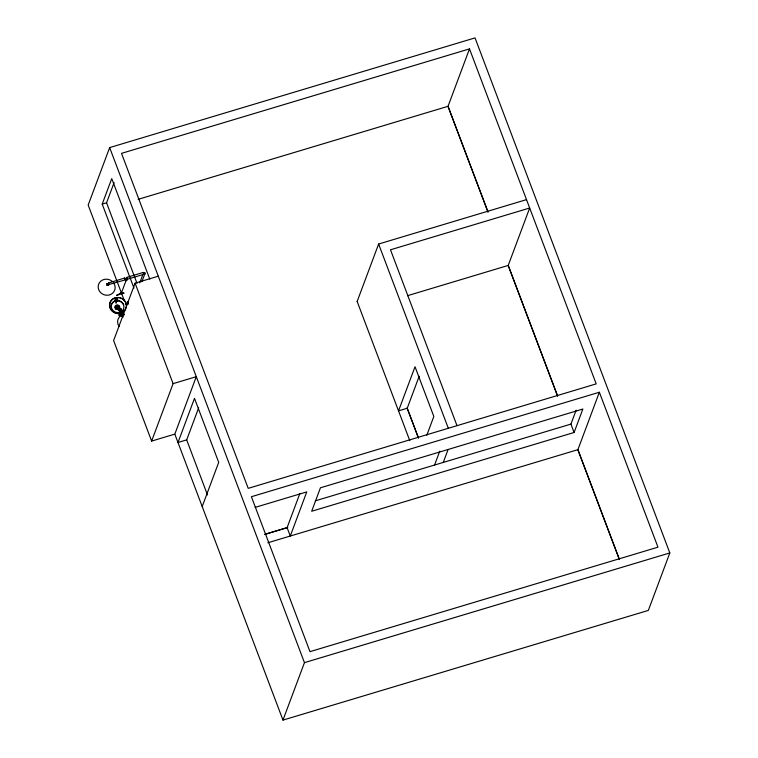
<?xml version="1.0" encoding="UTF-8"?>
<svg xmlns="http://www.w3.org/2000/svg" width="758" height="758" viewBox="0 0 758 758"><rect width="100%" height="100%" fill="white"/><g stroke="black" fill="none" stroke-linecap="round" stroke-linejoin="round"><path stroke-width="1.14" d="M119.376 310.164L119.792 310.941L120.55 310.695M122.133 315.688L122.919 315.878L122.114 315.792M119.65 310.477L120.541 310.581A1.27 1.042 3.3 0 0 120.92 308.79A1.27 1.042 3.3 0 0 118.854 309.207A1.27 1.042 3.3 0 0 120.228 310.572L120.55 310.505M126.823 280.28L125.601 280.668M115.548 300.215L116.04 299.543M115.889 299.609L115.936 300.661M117.282 300.301L117.187 299.637M127.59 304.583L127.467 301.466L128.396 303.617M108.385 283.056L124.757 277.987L125.316 279.067L125.335 279.854L108.801 284.544M109.076 284.695L108.517 282.886M117.045 295.544L116.524 295.393L123.933 293.109M120.825 314.096L120.892 315.593L120.389 315.328M127.107 278.593C128.149 280.545 127.022 276.064 126.908 277.873M120.759 315.034L121.185 315.413A8.575 7.987 20.5 0 0 119.12 326.518M125.885 281L121.659 292.294L116.609 295.563L116.978 295.25M121.659 315.527C123.961 313.367 120.702 315.754 122.351 315.12M119.338 310.458L118.712 310.638L120.314 310.363M119.262 309.112L119.944 310.335L120.939 309.51M174.89 434.334L282.971 720.1L648.346 610.408L669.826 552.942L475.029 37.9L109.654 147.592L88.174 205.058L124.198 300.31M133.948 288.031L102.207 204.101L111.748 178.585L149.752 279.077M137.046 283.416L106.556 202.793L114.107 182.593M158.289 276.187L135.085 283.151L113.615 340.579L151.628 441.08L174.823 434.116L196.294 376.679L173.099 383.643L151.628 441.08M139.747 282.876L142.627 275.192M141.879 281.749L144.655 274.311M198.653 407.87L186.695 439.867L177.997 442.483L194.493 398.348L218.711 462.38L202.215 506.515M357.141 301.495L378.621 244.029L526.516 199.629M255.114 507.405L306.772 491.895L290.267 536.029L287.102 527.653L299.893 493.449M469.496 48.891L596.195 383.88L248.217 488.351L121.517 153.362L469.496 48.891L448.016 106.347L487.962 211.975M282.971 720.1L304.451 662.644L109.654 147.592M418.511 438.077L407.226 408.24L419.183 376.252M426.82 435.206L433.832 416.464L415.024 366.739L398.528 410.855L407.226 408.24M434.561 465.042L439.744 451.181M443.259 462.427L448.044 449.636M574.1 432.477L582.874 409.017L320.435 487.801L311.671 511.262L574.1 432.477L570.935 424.101L576.118 410.239M599.36 392.246L657.963 547.181L309.984 651.653L251.391 496.727L599.36 392.246L577.88 449.712L619.314 559.271L577.89 449.674L267.811 542.775M123.175 315.593A3.174 0.9 -20.7 0 1 123.099 315.337L122.777 315.821L123.942 314.911L122.701 315.897L122.891 314.958L123.933 314.598M121.64 315.385L122.228 314.921M122.701 315.754L122.398 315.944M116.77 300.5L115.633 300.5M124.757 277.987L124.719 278.537M127.524 279.2L143.821 274.301L143.812 273.515L143.253 272.435L127.012 277.333M143.253 272.435L143.262 273.221A0.976 0.91 20.5 0 1 143.584 272.804M120.617 313.907L120.588 314.399M126.472 279.816C126.567 279.512 126.577 279.001 126.359 279.569M122.625 315.565L122.711 315.47A2.274 0.644 -20.7 0 1 122.057 316.058L122.351 316.323M119.83 314.163C118.068 314.182 119.755 317.905 119.385 314.636M119.366 309.169L120.929 309.548M123.099 317.147L122.408 316.929M126.899 279.607L126.359 279.844M122.209 315.47L122.152 315.953M122.313 315.413L121.754 315.707L122.322 315.745M124.028 314.466L122.891 314.958M120.408 310.079C122.379 307.824 117.215 309.255 120.19 310.117M125.724 281.104L125.771 281.114M126.823 280.394L126.141 278.593M123.924 293.062L121.176 292.683M102.207 204.101L106.556 202.793M138.155 199.345L448.025 106.309L487.981 211.946M127.42 301.58L127.685 301.741M125.781 304.536L127.865 303.911M125.961 304.574L128.111 303.93M407.482 295.705L508.211 265.433L529.681 208.005L390.493 249.799L457.008 425.664M315.252 500.858L570.935 424.101M264.646 534.399L287.102 527.653M265.167 534.267L287.784 527.483M304.451 662.644L669.826 552.942M122.644 315.3L123.156 315.167M126.472 279.721L126.7 279.569M125.269 279.854L124.918 279.257M120.181 314.096L120.712 315.66L120.446 314.381M116.429 299.202L117.13 299.419A0.976 0.948 67.3 0 1 116.798 300.973A0.976 0.948 67.3 0 1 115.604 299.789A0.976 0.948 67.3 0 1 117.187 299.353M115.983 300.774L116.552 300.917M117.045 299.457L117.064 300.689A6.386 5.95 20.5 0 1 123.573 308.999A6.386 5.95 20.5 0 1 113.141 310.733A6.386 5.95 20.5 0 1 115.453 300.954M122.805 313.405L123.137 314.286M120.816 314.001L121.195 315.12M120.389 315.366L120.171 314.741M378.621 244.029L448.31 428.279M407.074 407.908L418.369 437.773M357.151 301.457L409.803 440.701M135.085 283.151L173.099 383.643M186.591 439.668L207.502 494.946M122.057 316.058L122.275 316.636M120.693 314.826L120.598 314.589M123.924 314.03L123.374 313.367M144.494 272.529A0.976 0.91 20.5 0 1 145.204 273.856A0.976 0.91 20.5 0 1 143.698 274.102M113.624 282.905A8.575 7.987 20.5 0 1 108.138 295.213A8.575 7.987 20.5 0 1 98.445 284.771A8.575 7.987 20.5 0 1 112.127 281.294M108.621 284.515A0.976 0.91 20.5 0 1 107.57 285.472A0.976 0.91 20.5 0 1 106.707 284.278A0.976 0.91 20.5 0 1 108.062 283.738M108.659 284.629A0.976 0.91 20.5 0 1 107.447 285.302A0.976 0.91 20.5 0 1 106.783 284.07A0.976 0.91 20.5 0 1 108.11 283.606M115.841 298.965A1.27 1.232 67.3 0 0 115.794 301.097A1.27 1.232 67.3 0 0 117.708 300.282A1.27 1.232 67.3 0 0 116.135 298.841L115.661 299.05A1.26 1.222 67.3 0 0 115.301 300.86A6.661 6.197 20.5 0 0 111.075 305.427M117.149 299.249A1.26 1.222 67.3 0 1 117.102 301.097A1.26 1.222 67.3 0 1 115.301 300.86M115.955 298.927A1.26 1.222 67.3 0 1 116.884 299.05M120.806 309.226A1.26 1.033 3.3 0 1 120.522 311.007L120.2 311.064A1.26 1.033 3.3 0 1 119.271 309.198M116.571 308.999A1.753 1.63 20.5 0 1 115.576 307.606M115.595 307.18A1.753 1.63 20.5 0 1 118.04 306.08M118.722 306.658A1.753 1.63 20.5 0 1 118.873 308.307M123.563 309.7A6.661 6.197 20.5 0 1 122.635 311.036M114.79 312.334A6.661 6.197 20.5 0 1 113.33 311.396M116.997 300.547A6.661 6.197 20.5 0 1 123.781 304.934M118.779 309.283A2.464 2.293 20.5 0 1 114.97 307.625A2.464 2.293 20.5 0 1 118.011 305.123A2.464 2.293 20.5 0 1 119.252 308.904M118.39 308.364A1.393 1.298 20.5 0 1 116.069 307.966A1.393 1.298 20.5 0 1 117.329 306.156A1.393 1.298 20.5 0 1 118.58 308.08M122.957 312.448A8.651 8.054 20.5 0 1 110.251 308.667A8.651 8.054 20.5 0 1 115.813 297.629A8.651 8.054 20.5 0 1 126.586 305.247M118.608 309.084A2.179 2.028 20.5 0 1 115.244 307.625A2.179 2.028 20.5 0 1 117.926 305.417A2.179 2.028 20.5 0 1 119.015 308.743M116.126 308.762A1.886 1.753 20.5 0 1 115.576 307.985M118.864 306.516A1.886 1.753 20.5 0 1 119.025 308.279A1.886 1.753 20.5 0 0 118.845 306.545M116.116 308.8A1.886 1.753 20.5 0 1 115.567 308.023M116.988 307.426L117.556 307.549L116.988 307.426M117.85 306.706L117.272 306.677L117.85 306.706M115.832 302.897L116.448 302.726L115.879 302.878M557.575 395.951L508.211 265.433L557.566 395.989M119.48 310.031A0.976 0.805 3.3 0 0 121.043 309.529A0.976 0.805 3.3 0 0 119.698 308.658A0.976 0.805 3.3 0 0 119.48 310.031M116.249 308.023A1.393 1.298 20.5 0 0 118.636 307.928A1.393 1.298 20.5 0 0 117.263 306.014A1.393 1.298 20.5 0 0 116.249 308.023M111.237 309.681A8.423 7.845 20.5 0 0 125.657 309.122A8.423 7.845 20.5 0 0 117.357 297.534A8.423 7.845 20.5 0 0 111.237 309.681M116.694 305.768A1.886 1.753 20.5 0 0 115.633 306.639A1.886 1.753 20.5 0 1 116.675 305.806"/></g></svg>
